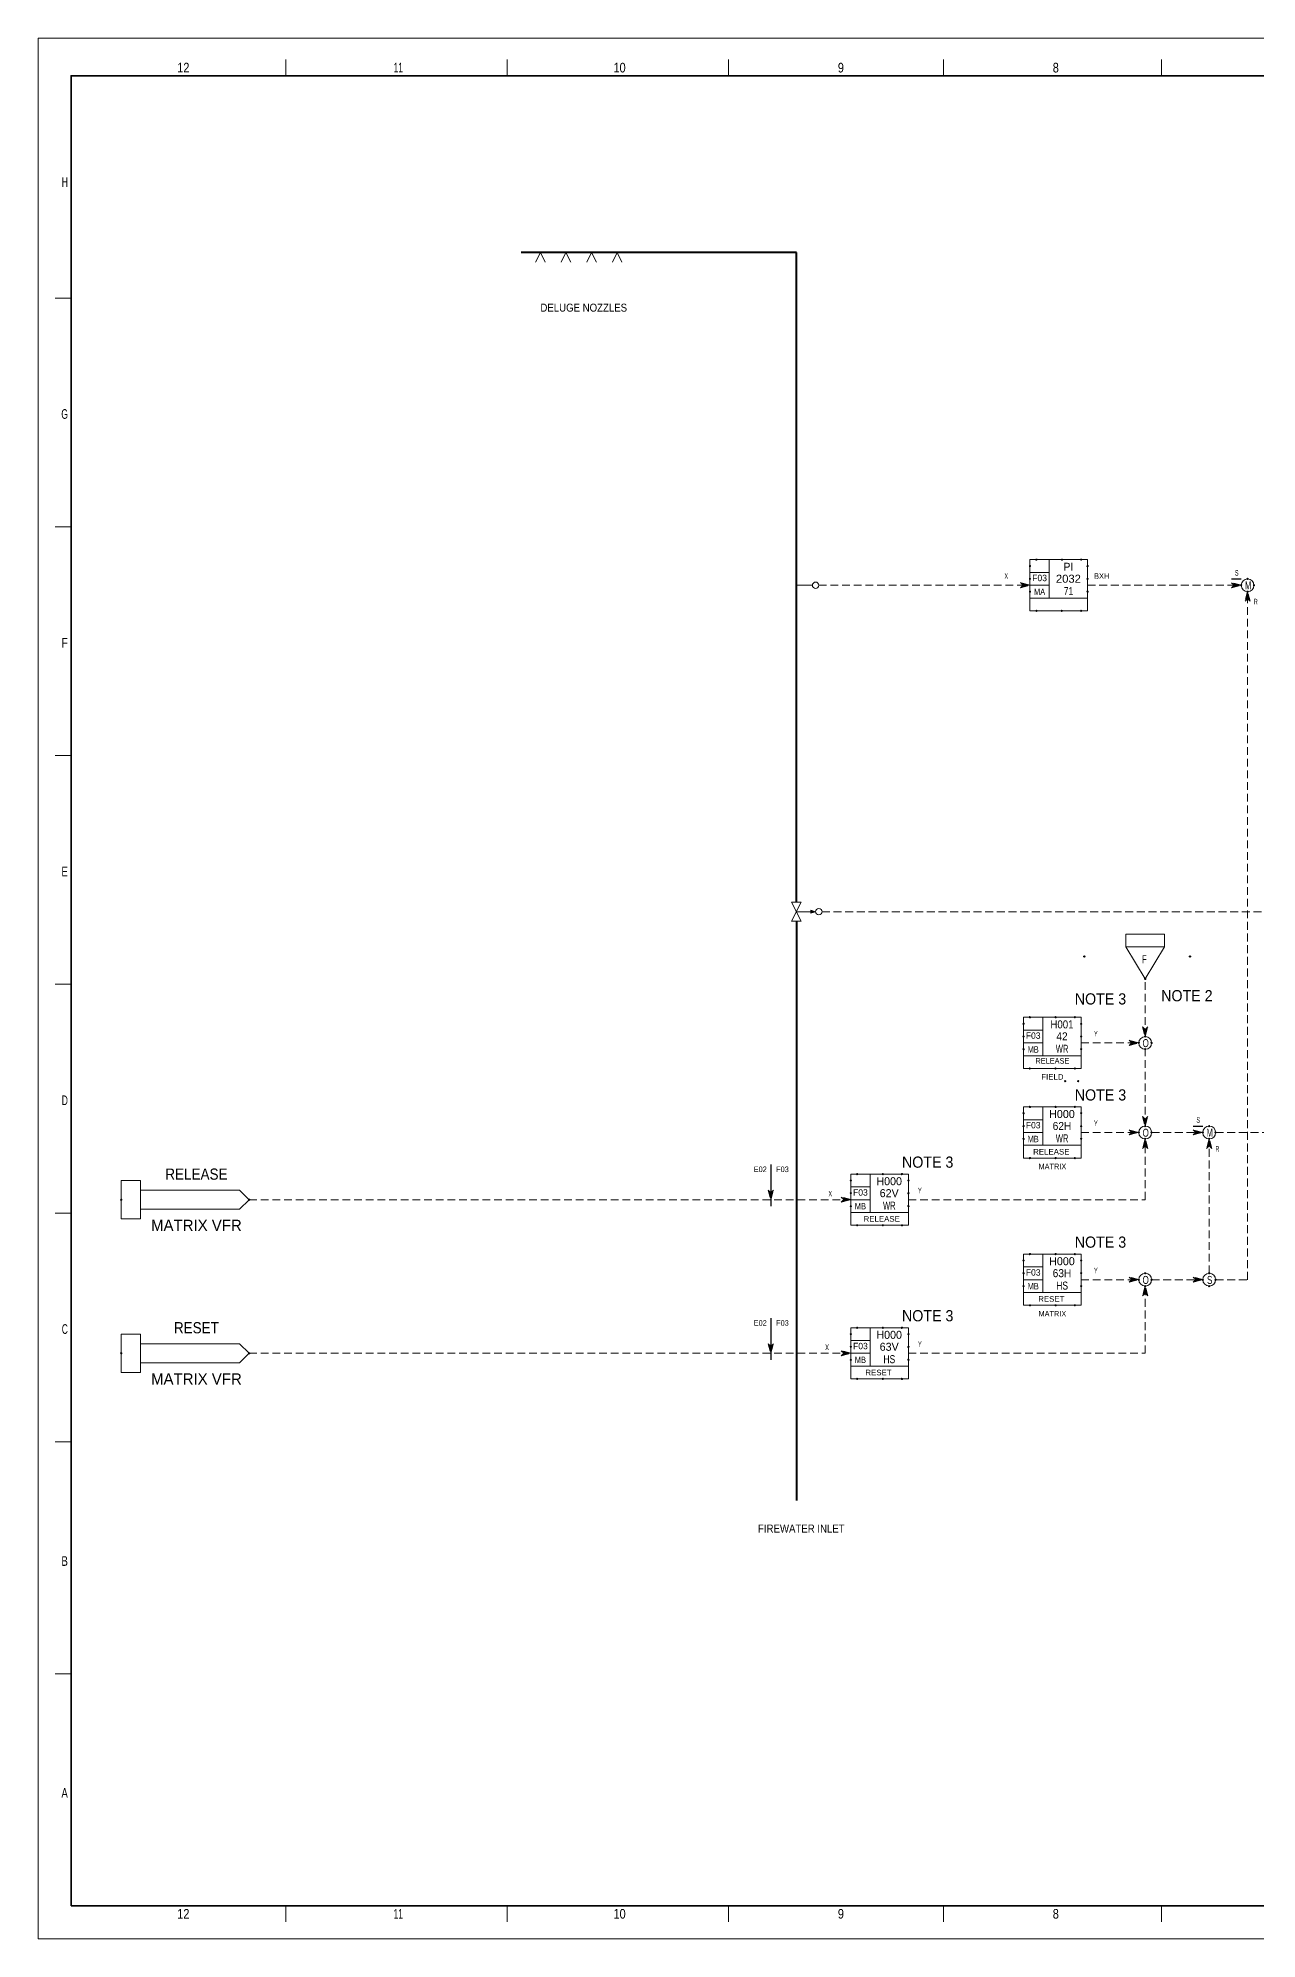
# Model space of a CAD drawing. Header units: millimetres. Extents: x 0 to 841, y 0 to 594.
# Drawn here: x 0 to 381, y 0 to 594 of the extents above; entities that cross this region are included whole.
import ezdxf
from ezdxf.enums import TextEntityAlignment as Align

# ---------------------------------------------------------------- set-up
doc = ezdxf.new("R2010")
doc.units = ezdxf.units.MM
doc.header["$LTSCALE"] = 0.81
doc.header["$PDMODE"] = 32
doc.header["$PDSIZE"] = 0.405
doc.linetypes.add('MEDIUM_DASHED', pattern=[4.5, 3, -1.5])
for name, color, linetype, lineweight in [('1', 7, 'Continuous', 13), ('35', 7, 'Continuous', 25), ('46', 7, 'MEDIUM_DASHED', 13), ('47', 7, 'Continuous', 13), ('48', 7, 'Continuous', 13), ('49', 7, 'Continuous', 13), ('50', 7, 'Continuous', 13), ('53', 7, 'Continuous', 13), ('8', 7, 'Continuous', 40), ('9', 7, 'Continuous', 13)]:
    doc.layers.add(name, color=color, linetype=linetype, lineweight=lineweight)
for name, color, linetype in [('36', 7, 'Continuous'), ('43', 7, 'Continuous'), ('45', 7, 'Continuous')]:
    doc.layers.add(name, color=color, linetype=linetype)

msp = doc.modelspace()

# ---------------------------------------------------------------- linework, layer by layer
at = {"layer": '1'}
for p, q in [((77.4913, 587.2614), (77.4913, 582.2276)), ((77.4913, 587.2614), (77.4913, 582.2276)), ((146.6543, 587.2614), (146.6543, 582.2276)), ((146.6543, 587.2614), (146.6543, 582.2276)), ((215.8173, 587.2614), (215.8173, 582.2276)), ((215.8173, 587.2614), (215.8173, 582.2276)), ((282.9756, 587.2614), (282.9756, 582.2276)), ((282.9756, 587.2614), (282.9756, 582.2276)), ((351.1362, 587.2614), (351.1362, 582.2276)), ((351.1362, 587.2614), (351.1362, 582.2276)), ((153.9921, 527.0031), (159.9921, 527.0031)), ((161.9921, 527.0031), (167.9921, 527.0031)), ((169.9921, 527.0031), (175.9921, 527.0031)), ((177.9921, 527.0031), (183.9921, 527.0031)), ((10.3331, 512.7606), (5.3213, 512.7606)), ((10.3331, 512.7606), (5.3213, 512.7606)), ((10.3331, 441.2795), (5.3213, 441.2795)), ((10.3331, 441.2795), (5.3213, 441.2795)), ((10.3331, 369.7992), (5.3213, 369.7992)), ((10.3331, 369.7992), (5.3213, 369.7992)), ((10.3331, 298.3181), (5.3213, 298.3181)), ((10.3331, 298.3181), (5.3213, 298.3181)), ((10.3331, 226.8378), (5.3213, 226.8378)), ((10.3331, 226.8378), (5.3213, 226.8378)), ((10.3331, 155.3567), (5.3213, 155.3567)), ((10.3331, 155.3567), (5.3213, 155.3567)), ((10.3331, 82.8693), (5.3213, 82.8693)), ((10.3331, 82.8693), (5.3213, 82.8693)), ((77.4913, 10.3819), (77.4913, 5.348)), ((77.4913, 10.3819), (77.4913, 5.348)), ((146.6543, 10.3819), (146.6543, 5.348)), ((146.6543, 10.3819), (146.6543, 5.348)), ((215.8173, 10.3819), (215.8173, 5.348)), ((215.8173, 10.3819), (215.8173, 5.348)), ((282.9756, 10.3819), (282.9756, 5.348)), ((282.9756, 10.3819), (282.9756, 5.348)), ((351.1362, 10.3819), (351.1362, 5.348)), ((351.1362, 10.3819), (351.1362, 5.348))]:
    msp.add_line(p, q, dxfattribs=at)
at = {"layer": '1', "lineweight": 25}
for p, q in [((373, 425), (376, 425)), ((361, 254), (364, 254)), ((229, 242), (229, 229)), ((229, 194), (229, 181)), ((10.3331, 10.3819), (10.3331, 156.3638))]:
    msp.add_line(p, q, dxfattribs=at)
at = {"layer": '1', "lineweight": 35}
msp.add_line((648.9504, 10.3819), (10.3331, 10.3819), dxfattribs=at)
msp.add_lwpolyline([(829.263, 112.0142), (829.263, 582.2276), (10.3331, 582.2276), (10.3331, 10.3819)], dxfattribs=at)
msp.add_lwpolyline([(829.263, 112.0142), (829.263, 582.2276), (10.3331, 582.2276), (10.3331, 10.3819)], dxfattribs=at)
at = {"layer": '1'}
for points in [[(155.4921, 524.0031), (156.9921, 527.0031), (158.4921, 524.0031)], [(163.4921, 524.0031), (164.9921, 527.0031), (166.4921, 524.0031)], [(171.4921, 524.0031), (172.9921, 527.0031), (174.4921, 524.0031)], [(179.4921, 524.0031), (180.9921, 527.0031), (182.4921, 524.0031)]]:
    msp.add_lwpolyline(points, dxfattribs=at)
msp.add_lwpolyline([(235.4724, 317.9882), (238.4724, 317.9882), (235.4724, 323.9882), (238.4724, 323.9882)], close=True, dxfattribs=at)
at = {"layer": '1', "lineweight": 25}
msp.add_lwpolyline([(648.9504, 10.3819), (10.3331, 10.3819), (10.3331, 156.3638)], dxfattribs=at)
at = {"layer": '43'}
for p in [(327, 307), (360, 307)]:
    msp.add_point(p, dxfattribs=at)
at = {"layer": '46'}
for p, q in [((244, 423), (310, 423)), ((245, 321), (540, 321)), ((346, 282), (346, 300)), ((326, 280), (344, 280)), ((346, 254), (346, 278)), ((326, 252), (344, 252)), ((346, 231), (346, 250)), ((348, 252), (364, 252)), ((368, 252), (423, 252)), ((66, 231), (254, 231)), ((272, 231), (346, 231)), ((326, 206), (344, 206)), ((346, 183), (346, 204)), ((348, 206), (364, 206)), ((66, 183), (254, 183)), ((272, 183), (346, 183))]:
    msp.add_line(p, q, dxfattribs=at)
for points in [[(310.0157, 423.0315), (307.0157, 423.8315), (307.8157, 423.0315), (307.0157, 422.2315)], [(309.6157, 423.0315), (307.4157, 423.6315), (308.0157, 423.0315), (307.4157, 422.4315)], [(309.2157, 423.0315), (307.8157, 423.4315), (308.2157, 423.0315), (307.8157, 422.6315)], [(308.8157, 423.0315), (308.2157, 423.2315), (308.4157, 423.0315), (308.2157, 422.8315)], [(375.6, 423), (373.4, 423.6), (374, 423), (373.4, 422.4)], [(375.2, 423), (373.8, 423.4), (374.2, 423), (373.8, 422.6)], [(374.8, 423), (374.2, 423.2), (374.4, 423), (374.2, 422.8)], [(378, 421), (377.2, 418), (378, 418.8), (378.8, 418)], [(378, 420.6), (377.4, 418.4), (378, 419), (378.6, 418.4)], [(378, 420.2), (377.6, 418.8), (378, 419.2), (378.4, 418.8)], [(378, 419.8), (377.8, 419.2), (378, 419.4), (378.2, 419.2)], [(344.0157, 280.0315), (341.0157, 280.8315), (341.8157, 280.0315), (341.0157, 279.2315)], [(343.6157, 280.0315), (341.4157, 280.6315), (342.0157, 280.0315), (341.4157, 279.4315)], [(343.2157, 280.0315), (341.8157, 280.4315), (342.2157, 280.0315), (341.8157, 279.6315)], [(342.8157, 280.0315), (342.2157, 280.2315), (342.4157, 280.0315), (342.2157, 279.8315)], [(346, 282), (346.8, 285), (346, 284.2), (345.2, 285)], [(346, 282.4), (346.6, 284.6), (346, 284), (345.4, 284.6)], [(346, 282.8), (346.4, 284.2), (346, 283.8), (345.6, 284.2)], [(346, 283.2), (346.2, 283.8), (346, 283.6), (345.8, 283.8)], [(346, 254), (346.8, 257), (346, 256.2), (345.2, 257)], [(346, 254.4), (346.6, 256.6), (346, 256), (345.4, 256.6)], [(346, 254.8), (346.4, 256.2), (346, 255.8), (345.6, 256.2)], [(346, 255.2), (346.2, 255.8), (346, 255.6), (345.8, 255.8)], [(344.0157, 252.0315), (341.0157, 252.8315), (341.8157, 252.0315), (341.0157, 251.2315)], [(343.6157, 252.0315), (341.4157, 252.6315), (342.0157, 252.0315), (341.4157, 251.4315)], [(343.2157, 252.0315), (341.8157, 252.4315), (342.2157, 252.0315), (341.8157, 251.6315)], [(342.8157, 252.0315), (342.2157, 252.2315), (342.4157, 252.0315), (342.2157, 251.8315)], [(346, 250), (345.2, 247), (346, 247.8), (346.8, 247)], [(346, 249.6), (345.4, 247.4), (346, 248), (346.6, 247.4)], [(364.0157, 252.0315), (361.0157, 252.8315), (361.8157, 252.0315), (361.0157, 251.2315)], [(363.6157, 252.0315), (361.4157, 252.6315), (362.0157, 252.0315), (361.4157, 251.4315)], [(363.2157, 252.0315), (361.8157, 252.4315), (362.2157, 252.0315), (361.8157, 251.6315)], [(362.8157, 252.0315), (362.2157, 252.2315), (362.4157, 252.0315), (362.2157, 251.8315)], [(366, 249.6), (365.4, 247.4), (366, 248), (366.6, 247.4)], [(346, 249.2), (345.6, 247.8), (346, 248.2), (346.4, 247.8)], [(346, 248.8), (345.8, 248.2), (346, 248.4), (346.2, 248.2)], [(366, 249.2), (365.6, 247.8), (366, 248.2), (366.4, 247.8)], [(366, 248.8), (365.8, 248.2), (366, 248.4), (366.2, 248.2)], [(229, 231), (229.8, 234), (229, 233.2), (228.2, 234)], [(229, 231.4), (229.6, 233.6), (229, 233), (228.4, 233.6)], [(229, 231.8), (229.4, 233.2), (229, 232.8), (228.6, 233.2)], [(229, 232.2), (229.2, 232.8), (229, 232.6), (228.8, 232.8)], [(254.0157, 231.0315), (251.0157, 231.8315), (251.8157, 231.0315), (251.0157, 230.2315)], [(253.6157, 231.0315), (251.4157, 231.6315), (252.0157, 231.0315), (251.4157, 230.4315)], [(253.2157, 231.0315), (251.8157, 231.4315), (252.2157, 231.0315), (251.8157, 230.6315)], [(252.8157, 231.0315), (252.2157, 231.2315), (252.4157, 231.0315), (252.2157, 230.8315)], [(344.0157, 206.0315), (341.0157, 206.8315), (341.8157, 206.0315), (341.0157, 205.2315)], [(343.6157, 206.0315), (341.4157, 206.6315), (342.0157, 206.0315), (341.4157, 205.4315)], [(343.2157, 206.0315), (341.8157, 206.4315), (342.2157, 206.0315), (341.8157, 205.6315)], [(342.8157, 206.0315), (342.2157, 206.2315), (342.4157, 206.0315), (342.2157, 205.8315)], [(346, 204), (345.2, 201), (346, 201.8), (346.8, 201)], [(346, 203.6), (345.4, 201.4), (346, 202), (346.6, 201.4)], [(346, 203.2), (345.6, 201.8), (346, 202.2), (346.4, 201.8)], [(346, 202.8), (345.8, 202.2), (346, 202.4), (346.2, 202.2)], [(364.0157, 206.0315), (361.0157, 206.8315), (361.8157, 206.0315), (361.0157, 205.2315)], [(363.6157, 206.0315), (361.4157, 206.6315), (362.0157, 206.0315), (361.4157, 205.4315)], [(363.2157, 206.0315), (361.8157, 206.4315), (362.2157, 206.0315), (361.8157, 205.6315)], [(362.8157, 206.0315), (362.2157, 206.2315), (362.4157, 206.0315), (362.2157, 205.8315)], [(229, 183), (229.8, 186), (229, 185.2), (228.2, 186)], [(229, 183.4), (229.6, 185.6), (229, 185), (228.4, 185.6)], [(229, 183.8), (229.4, 185.2), (229, 184.8), (228.6, 185.2)], [(229, 184.2), (229.2, 184.8), (229, 184.6), (228.8, 184.8)], [(254.0157, 183.0315), (251.0157, 183.8315), (251.8157, 183.0315), (251.0157, 182.2315)], [(253.6157, 183.0315), (251.4157, 183.6315), (252.0157, 183.0315), (251.4157, 182.4315)], [(253.2157, 183.0315), (251.8157, 183.4315), (252.2157, 183.0315), (251.8157, 182.6315)], [(252.8157, 183.0315), (252.2157, 183.2315), (252.4157, 183.0315), (252.2157, 182.8315)]]:
    msp.add_lwpolyline(points, close=True, dxfattribs=at)
for points in [[(328, 423), (376, 423), (373, 423.8), (373.8, 423), (373, 422.2), (376, 423)], [(368, 206), (378, 206), (378, 421)], [(366, 208), (366, 250), (365.2, 247), (366, 247.8), (366.8, 247), (366, 250)]]:
    msp.add_lwpolyline(points, dxfattribs=at)
msp.add_point((346, 300), dxfattribs=at)
at = {"layer": '47'}
for p, q in [((237, 423), (242, 423)), ((242, 321), (237, 321))]:
    msp.add_line(p, q, dxfattribs=at)
for centre in [(243, 423), (244, 321)]:
    msp.add_circle(centre, 1, dxfattribs=at)
at = {"layer": '48'}
for p, q in [((316, 431), (316, 419)), ((310, 427), (316, 427)), ((310, 423), (316, 423)), ((314, 288), (314, 276)), ((308, 284), (314, 284)), ((308, 280), (314, 280)), ((308, 256), (314, 256)), ((314, 260), (314, 248)), ((308, 252), (314, 252)), ((260, 239), (260, 227)), ((254, 235), (260, 235)), ((254, 231), (260, 231)), ((314, 214), (314, 202)), ((308, 210), (314, 210)), ((308, 206), (314, 206)), ((260, 191), (260, 179)), ((254, 187), (260, 187)), ((254, 183), (260, 183))]:
    msp.add_line(p, q, dxfattribs=at)
for points in [[(310, 431), (328, 431), (328, 419), (310, 419)], [(308, 288), (326, 288), (326, 276), (308, 276)], [(308, 260), (326, 260), (326, 248), (308, 248)], [(254, 239), (272, 239), (272, 227), (254, 227)], [(308, 214), (326, 214), (326, 202), (308, 202)], [(254, 191), (272, 191), (272, 179), (254, 179)]]:
    msp.add_lwpolyline(points, close=True, dxfattribs=at)
for points in [[(310, 419), (310, 415), (328, 415), (328, 419)], [(308, 276), (308, 272), (326, 272), (326, 276)], [(308, 248), (308, 244), (326, 244), (326, 248)], [(254, 227), (254, 223), (272, 223), (272, 227)], [(308, 202), (308, 198), (326, 198), (326, 202)], [(254, 179), (254, 175), (272, 175), (272, 179)]]:
    msp.add_lwpolyline(points, dxfattribs=at)
for centre in [(378, 423), (346, 280), (346, 252), (366, 252), (346, 206), (366, 206)]:
    msp.add_circle(centre, 2, dxfattribs=at)
for p in [(310, 429), (312, 431), (320, 431), (326, 431), (328, 429), (310, 425), (328, 425), (376, 423), (378, 425), (380, 423), (310, 421), (328, 421), (378, 421), (312, 415), (320, 415), (326, 415), (308, 286), (310, 288), (318, 288), (324, 288), (326, 286), (308, 282), (326, 282), (344, 280), (346, 282), (348, 280), (308, 278), (326, 278), (346, 278), (310, 272), (318, 272), (321.0157, 268.0315), (324, 272), (325.0157, 268.0315), (308, 258), (310, 260), (318, 260), (324, 260), (326, 258), (308, 254), (308, 250), (326, 254), (326, 250), (344, 252), (346, 254), (346, 250), (348, 252), (364, 252), (366, 254), (366, 250), (368, 252), (310, 244), (318, 244), (324, 244), (256, 239), (264, 239), (270, 239), (254, 237), (254, 233), (272, 237), (272, 233), (254, 229), (272, 229), (256, 223), (264, 223), (270, 223), (310, 214), (318, 214), (324, 214), (308, 212), (308, 208), (326, 212), (326, 208), (346, 208), (366, 208), (308, 204), (326, 204), (344, 206), (346, 204), (348, 206), (364, 206), (366, 204), (368, 206), (310, 198), (318, 198), (324, 198), (256, 191), (264, 191), (270, 191), (254, 189), (254, 185), (272, 189), (272, 185), (254, 181), (272, 181), (256, 175), (264, 175), (270, 175)]:
    msp.add_point(p, dxfattribs=at)
at = {"layer": '49'}
for p, q in [((32, 237), (26, 237)), ((32, 225), (32, 237)), ((63, 234), (32, 234)), ((63, 228), (32, 228)), ((32, 189), (26, 189)), ((32, 177), (32, 189)), ((63, 186), (32, 186)), ((63, 180), (32, 180))]:
    msp.add_line(p, q, dxfattribs=at)
for points in [[(26, 237), (26, 225), (32, 225)], [(63, 234), (66, 231), (63, 228)], [(26, 189), (26, 177), (32, 177)], [(63, 186), (66, 183), (63, 180)]]:
    msp.add_lwpolyline(points, dxfattribs=at)
for p in [(26, 231), (66, 231), (26, 183), (66, 183)]:
    msp.add_point(p, dxfattribs=at)
at = {"layer": '50'}
msp.add_lwpolyline([(243, 321), (241.5, 321.5), (241.5, 320.5)], close=True, dxfattribs=at)
msp.add_lwpolyline([(242.7638, 320.9606), (241.5827, 321.3543), (241.5827, 320.6457), (242.5276, 320.9606), (241.6614, 321.1969), (241.6614, 320.8031), (242.2913, 320.9606), (241.7402, 321.1181), (241.7402, 320.9606), (242.0551, 320.9606)], dxfattribs=at)
at = {"layer": '53'}
msp.add_lwpolyline([(340, 314), (352, 314), (352, 310), (340, 310)], close=True, dxfattribs=at)
msp.add_lwpolyline([(352, 310), (346, 300), (340, 310)], dxfattribs=at)
msp.add_point((346, 300), dxfattribs=at)
at = {"layer": '8'}
for p, q in [((237, 527), (151, 527)), ((237, 324), (237, 527)), ((237, 318), (237, 137))]:
    msp.add_line(p, q, dxfattribs=at)
at = {"layer": '9'}
msp.add_lwpolyline([(0, 0), (841, 0), (841, 594), (0, 594)], close=True, dxfattribs=at)
msp.add_lwpolyline([(0, 0), (841, 0), (841, 594), (0, 594)], close=True, dxfattribs=at)

# ---------------------------------------------------------------- texts
at = {"layer": '1'}
for s, width, p in [('12', 0.85, (45.415, 583.2346)), ('12', 0.85, (45.415, 583.2346)), ('11', 0.65, (112.5776, 583.2346)), ('11', 0.65, (112.5776, 583.2346)), ('10', 0.85, (181.7362, 583.2346)), ('10', 0.85, (181.7362, 583.2346)), ('9', 0.85, (250.9055, 583.2346)), ('9', 0.85, (250.9055, 583.2346)), ('8', 0.85, (318.0638, 583.2346)), ('8', 0.85, (318.0638, 583.2346)), ('12', 0.85, (45.415, 6.3543)), ('12', 0.85, (45.415, 6.3543)), ('11', 0.65, (112.5776, 6.3543)), ('11', 0.65, (112.5776, 6.3543)), ('10', 0.85, (181.7362, 6.3543)), ('10', 0.85, (181.7362, 6.3543)), ('9', 0.85, (250.9055, 6.3543)), ('9', 0.85, (250.9055, 6.3543)), ('8', 0.85, (318.0638, 6.3543)), ('8', 0.85, (318.0638, 6.3543))]:
    msp.add_text(s, height=3.02, dxfattribs=dict(at, width=width)).set_placement(p, align=Align.CENTER)
for s, width, p in [('H', 0.65, (9.3291, 547.4945)), ('H', 0.65, (9.3291, 547.4945)), ('G', 0.65, (9.3291, 475.0071)), ('G', 0.65, (9.3291, 475.0071)), ('F', 0.8, (9.3291, 403.526)), ('F', 0.8, (9.3291, 403.526)), ('E', 0.75, (9.3291, 332.0449)), ('E', 0.75, (9.3291, 332.0449)), ('D', 0.65, (9.3291, 260.5646)), ('D', 0.65, (9.3291, 260.5646)), ('C', 0.65, (9.3291, 189.0835)), ('C', 0.65, (9.3291, 189.0835)), ('B', 0.75, (9.3291, 116.5961)), ('B', 0.75, (9.3291, 116.5961)), ('A', 0.75, (9.3291, 44.1087)), ('A', 0.75, (9.3291, 44.1087))]:
    msp.add_text(s, height=3.02, dxfattribs=dict(at, width=width)).set_placement(p, align=Align.RIGHT)
at = {"layer": '35', "width": 0.9}
for s, p in [('DELUGE NOZZLES', (157, 508.5)), ('FIREWATER INLET', (225, 127))]:
    msp.add_text(s, height=2.5, dxfattribs=at).set_placement(p)
at = {"layer": '36', "width": 0.95}
for s, p in [('NOTE 3', (324, 292)), ('NOTE 2', (351, 293)), ('NOTE 3', (324, 262)), ('NOTE 3', (270, 241)), ('NOTE 3', (324, 216)), ('NOTE 3', (270, 193))]:
    msp.add_text(s, height=3.5, dxfattribs=at).set_placement(p)
at = {"layer": '45'}
for s, width, p in [('S', 0.6, (374, 426.011)), ('X', 0.6, (302, 425.011)), ('BXH', 0.8, (330, 425.011)), ('R', 0.55, (380, 417.011)), ('Y', 0.6, (330, 282.011)), ('Y', 0.6, (330, 254.011)), ('S', 0.6, (362, 255.011)), ('R', 0.55, (368, 246.011)), ('E02', 0.9, (223.6614, 239.626)), ('F03', 0.95, (230.6614, 239.626)), ('X', 0.6, (247, 232.011)), ('Y', 0.6, (275, 233.011)), ('Y', 0.6, (330, 208.011)), ('E02', 0.9, (223.6614, 191.626)), ('F03', 0.95, (230.6614, 191.626)), ('X', 0.6, (246, 184.011)), ('Y', 0.6, (275, 185.011))]:
    msp.add_text(s, height=1.75, dxfattribs=dict(at, width=width)).set_placement(p)
at = {"layer": '49', "width": 0.9}
for s, p in [('RELEASE', (49.5, 237.2504)), ('RESET', (49.5, 189.2504))]:
    msp.add_text(s, height=3.5, dxfattribs=at).set_placement(p, align=Align.CENTER)
at = {"layer": '49'}
for p in [(49.5, 221.2504), (49.5, 173.2504)]:
    msp.add_text('MATRIX VFR', height=3.5, dxfattribs=at).set_placement(p, align=Align.CENTER)
at = {"layer": '50'}
for s, height, p in [('PI', 2.5, (321.9909, 427.5331)), ('F03', 2, (313, 424.2835)), ('F03', 2, (311, 281.2835)), ('H000', 2.5, (319.9917, 256.5331)), ('F03', 2, (311, 253.2835)), ('H000', 2.5, (265.9917, 235.5331)), ('F03', 2, (257, 232.2835)), ('62V', 2.5, (265.9996, 231.7969)), ('F03', 2, (311, 207.2835)), ('H000', 2.5, (319.9917, 210.5331)), ('F03', 2, (257, 184.2835)), ('H000', 2.5, (265.9917, 187.5331)), ('63V', 2.5, (265.9996, 183.7969))]:
    msp.add_text(s, height=height, dxfattribs=at).set_placement(p, align=Align.CENTER)
for s, height, width, p in [('MA', 2, 0.7, (312.9937, 419.9685)), ('2032', 2.5, 1.05, (322, 423.7969)), ('71', 2.5, 0.8, (322.0311, 419.9189)), ('M', 2.5, 0.7, (378.1579, 421.6866)), ('H001', 2.5, 0.9, (319.9913, 284.5331)), ('WR', 2.5, 0.65, (320.0315, 276.9189)), ('42', 2.5, 0.95, (319.9996, 280.7969)), ('O', 2.5, 0.75, (346.1579, 278.6866)), ('MB', 2, 0.7, (310.9937, 276.9685)), ('RELEASE', 1.75, 0.9, (317.0004, 273.511)), ('FIELD', 1.75, 1.05, (317, 268.511)), ('MB', 2, 0.7, (310.9937, 248.9685)), ('62H', 2.5, 0.95, (320, 252.7969)), ('WR', 2.5, 0.65, (320.0315, 248.9189)), ('O', 2.5, 0.75, (346.1579, 250.6866)), ('M', 2.5, 0.7, (366.1579, 250.6866)), ('RELEASE ', 1.75, 1.05, (317, 245.1252)), ('MATRIX', 1.75, 0.95, (316.9996, 240.511)), ('MB', 2, 0.7, (256.9937, 227.9685)), ('RELEASE ', 1.75, 1.05, (264, 224.1252)), ('WR', 2.5, 0.65, (266.0315, 227.9189)), ('63H', 2.5, 0.95, (320, 206.7969)), ('MB', 2, 0.7, (310.9937, 202.9685)), ('HS', 2.5, 0.8, (320.0311, 202.9189)), ('O', 2.5, 0.75, (346.1579, 204.6866)), ('S', 2.5, 0.75, (366.1579, 204.6866)), ('RESET ', 1.75, 1.05, (317, 199.1252)), ('MATRIX', 1.75, 0.95, (316.9996, 194.511)), ('MB', 2, 0.7, (256.9937, 179.9685)), ('HS', 2.5, 0.8, (266.0311, 179.9189)), ('RESET ', 1.75, 1.05, (263, 176.1252))]:
    msp.add_text(s, height=height, dxfattribs=dict(at, width=width)).set_placement(p, align=Align.CENTER)
at = {"layer": '53', "width": 0.65}
msp.add_text('F', height=2.5, dxfattribs=at).set_placement((345.7091, 304.8835), align=Align.CENTER)

doc.saveas('drawing.dxf')
